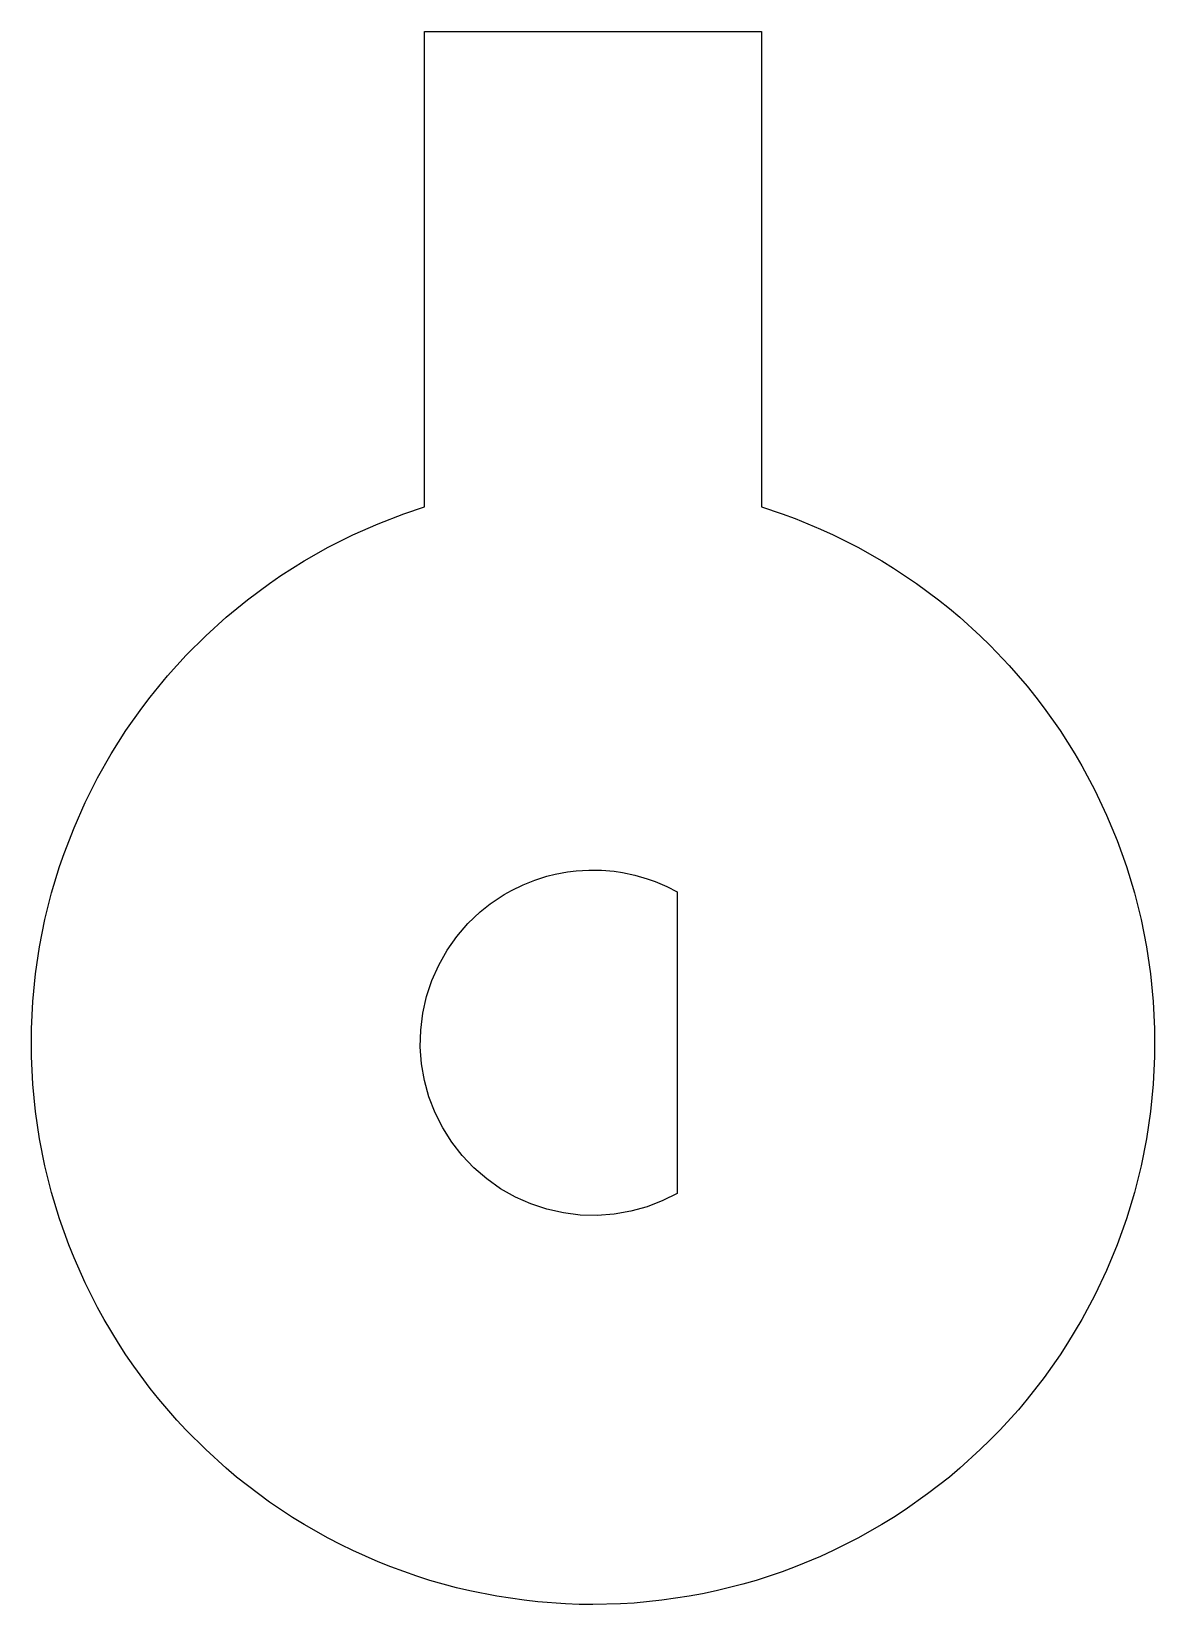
# Model space of a CAD drawing. Header units: millimetres. Extents: x 0 to 20, y 0 to 28.
import ezdxf

# ---------------------------------------------------------------- set-up
doc = ezdxf.new("R2010")
doc.units = ezdxf.units.MM
doc.layers.add('CUT', color=1, linetype='Continuous')

msp = doc.modelspace()

# ---------------------------------------------------------------- linework, layer by layer
at = {"layer": 'CUT'}
for points in [[(0.24, 7.809), (0.1442, 8.2904), (0.0722, 8.7759), (0.0241, 9.2644), (0, 9.7546), (0, 10.2454), (0.0241, 10.7356), (0.0722, 11.2241), (0.1442, 11.7096), (0.24, 12.191), (0.3592, 12.6671), (0.5017, 13.1368), (0.5815, 13.3689), (0.7582, 13.8268), (0.9571, 14.2756), (1.1778, 14.714), (1.4197, 15.141), (1.6823, 15.5557), (1.9649, 15.957), (2.1135, 16.1523), (2.4249, 16.5317), (2.7545, 16.8954), (3.1016, 17.2425), (3.4653, 17.5721), (3.8447, 17.8835), (4.2389, 18.1758), (4.4413, 18.3147), (4.856, 18.5773), (5.283, 18.8192), (5.7214, 19.0399), (6.1702, 19.2388), (6.6281, 19.4154), (6.997, 19.5386), (6.997, 28), (12.997, 28), (12.997, 19.5386), (13.3659, 19.4154), (13.5959, 19.3299), (14.0494, 19.1421), (14.2725, 19.0399), (14.711, 18.8192), (15.138, 18.5773), (15.347, 18.4485), (15.7551, 18.1758), (16.1493, 17.8835), (16.3409, 17.7301), (16.5287, 17.5721), (16.8924, 17.2425), (17.0681, 17.0711), (17.4065, 16.7156), (17.7271, 16.3439), (17.8805, 16.1523), (18.0291, 15.957), (18.3117, 15.5557), (18.5743, 15.141), (18.6979, 14.929), (18.9292, 14.4961), (19.1391, 14.0524), (19.3269, 13.599), (19.4124, 13.3689), (19.4923, 13.1368), (19.6347, 12.6671), (19.754, 12.191), (19.8498, 11.7096), (19.9218, 11.2241), (19.9699, 10.7356), (19.994, 10.2454), (19.994, 9.7546), (19.9699, 9.2644), (19.9218, 8.7759), (19.8498, 8.2904), (19.754, 7.809), (19.6347, 7.3329), (19.4923, 6.8632), (19.3269, 6.401), (19.1391, 5.9476), (18.9292, 5.5039), (18.6979, 5.071), (18.4455, 4.65), (18.3117, 4.4443), (18.0291, 4.043), (17.7271, 3.6561), (17.5691, 3.4683), (17.2395, 3.1046), (17.0681, 2.9289), (16.8924, 2.7575), (16.5287, 2.4279), (16.3409, 2.2699), (15.954, 1.9679), (15.5527, 1.6853), (15.347, 1.5515), (15.138, 1.4227), (14.711, 1.1808), (14.2725, 0.9601), (14.0494, 0.8579), (13.5959, 0.6701), (13.3659, 0.5846), (12.8998, 0.4306), (12.6641, 0.3622), (12.188, 0.243), (11.9479, 0.1921), (11.7066, 0.1472), (11.2211, 0.0752), (10.7326, 0.0271), (10.4877, 0.012), (9.997, 0), (9.7516, 0.003), (9.5063, 0.012), (9.0168, 0.0482), (8.7729, 0.0752), (8.2874, 0.1472), (7.806, 0.243), (7.5672, 0.2997), (7.0941, 0.4306), (6.8602, 0.5047), (6.398, 0.6701), (6.1702, 0.7612), (5.7214, 0.9601), (5.5009, 1.0678), (5.283, 1.1808), (4.856, 1.4227), (4.647, 1.5515), (4.2389, 1.8242), (4.04, 1.9679), (3.6531, 2.2699), (3.4653, 2.4279), (3.1016, 2.7575), (2.7545, 3.1046), (2.5875, 3.2844), (2.2669, 3.6561), (2.1135, 3.8477), (1.8211, 4.2419), (1.6823, 4.4443), (1.5485, 4.65), (1.2961, 5.071), (1.1778, 5.286), (0.9571, 5.7244), (0.7582, 6.1732), (0.6671, 6.401), (0.5017, 6.8632), (0.3592, 7.3329), (0.24, 7.809)], [(8.4161, 12.6375), (8.5474, 12.7119), (8.7509, 12.8112), (8.9611, 12.8952), (9.1768, 12.9636), (9.3233, 13.0003), (9.5458, 13.0417), (9.6956, 13.0602), (9.9215, 13.0741), (10.1479, 13.0713), (10.3734, 13.0519), (10.5227, 13.0297), (10.7442, 12.9828), (10.9616, 12.9198), (11.1037, 12.869), (11.3117, 12.7798), (11.497, 12.6841), (11.497, 7.3159), (11.2431, 7.1888), (10.9616, 7.0802), (10.6707, 6.9997), (10.3734, 6.9481), (10.0725, 6.9259), (9.7708, 6.9333), (9.4713, 6.9703), (9.1768, 7.0364), (8.8903, 7.131), (8.6144, 7.2533), (8.3519, 7.4021), (8.1052, 7.5758), (7.8767, 7.7729), (7.6686, 7.9915), (7.4829, 8.2294), (7.3215, 8.4843), (7.1858, 8.7539), (7.0772, 9.0354), (6.9967, 9.3263), (6.9451, 9.6236), (6.9229, 9.9245), (6.9303, 10.2262), (6.9673, 10.5257), (7.0334, 10.8201), (7.128, 11.1067), (7.2503, 11.3826), (7.3991, 11.6451), (7.5728, 11.8918), (7.7699, 12.1203), (7.9885, 12.3284), (8.1652, 12.4699), (8.4161, 12.6375)]]:
    msp.add_lwpolyline(points, close=True, dxfattribs=at)

doc.saveas('drawing.dxf')
